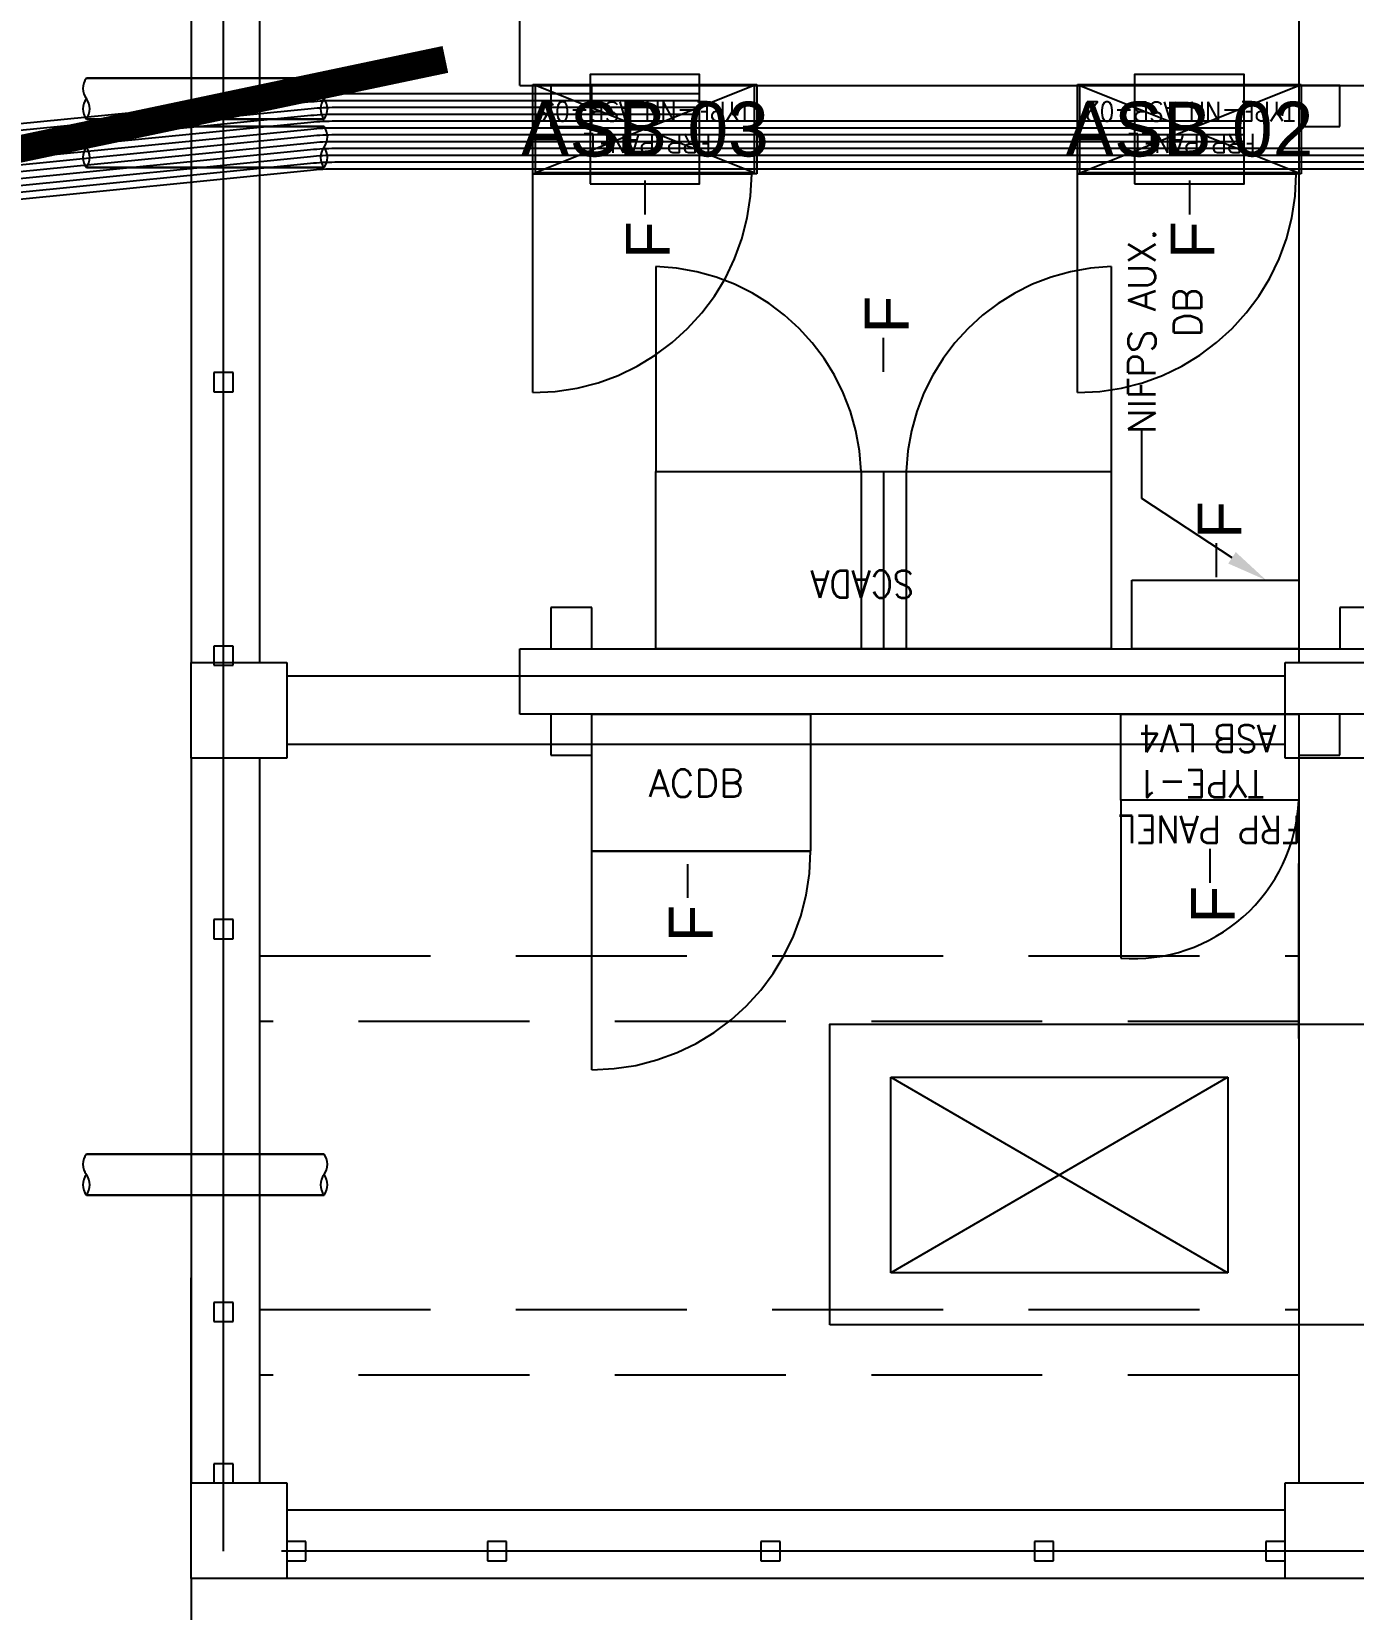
# Model space of a CAD drawing. Header units: metres. Extents: x 531689 to 532245, y 2673919 to 2674172.
# Drawn here: x 532006.45 to 532011.28, y 2674031.74 to 2674037.51 of the extents above; entities that cross this region are included whole.
import ezdxf
from ezdxf.enums import TextEntityAlignment as Align

# ---------------------------------------------------------------- set-up
doc = ezdxf.new("R2010")
doc.units = ezdxf.units.M
doc.header["$MEASUREMENT"] = 0
for name, pattern in [('DASHED', [0.75, 0.5, -0.25]), ('DASHED2', [0.375, 0.25, -0.125]), ('HIDDEN', [0.375, 0.25, -0.125]), ('PHANTOM', [63.5, 31.75, -6.35, 6.35, -6.35, 6.35, -6.35])]:
    doc.linetypes.add(name, pattern=pattern)
for name, color, linetype in [('1', 5, 'Continuous'), ('Excavation', 7, 'Continuous'), ('IDT', 7, 'Continuous'), ('LT Cable(AG) INV to LT Panel BL-02', 2, 'Continuous')]:
    doc.layers.add(name, color=color, linetype=linetype)
doc.styles.add('Arial', font='arial.ttf')
doc.styles.add('RomanS', font='romans.shx')
doc.styles.get("Standard").update_dxf_attribs({"font": 'Adani Regular.ttf'})
doc.linetypes.add('FOUNDATION LAYOUT$0$FENCELINE1', pattern='A,6.35,-2.54,[133,ltypeshp.shx,S=2.54,R=0,X=-2.54,Y=0],-2.54,25.4', length=36.83)

# ---------------------------------------------------------------- blocks, each defined once
blk = doc.blocks.new('IDT')
at = {"layer": 'IDT', "color": 8}
for p, q in [((29.552, 18.4101), (29.902, 18.4101)), ((29.902, 18.4101), (29.902, 18.0601)), ((29.902, 18.4101), (33.552, 18.4101)), ((33.552, 18.0601), (33.552, 18.4101)), ((33.552, 18.4101), (33.902, 18.4101)), ((33.902, 18.4101), (33.902, 18.0601)), ((29.902, 18.3453), (29.902, 18.2753)), ((29.972, 18.3453), (29.902, 18.3453)), ((29.972, 18.2753), (29.972, 18.3453)), ((30.7481, 18.3453), (30.7481, 18.2753)), ((30.8181, 18.3453), (30.7481, 18.3453)), ((30.8181, 18.2753), (30.8181, 18.3453)), ((31.7481, 18.3453), (31.7481, 18.2753)), ((31.8181, 18.3453), (31.7481, 18.3453)), ((31.8181, 18.2753), (31.8181, 18.3453)), ((32.7481, 18.3453), (32.7481, 18.2753)), ((32.8181, 18.3453), (32.7481, 18.3453)), ((32.8181, 18.2753), (32.8181, 18.3453)), ((33.482, 18.3453), (33.482, 18.2753)), ((33.552, 18.3453), (33.482, 18.3453)), ((33.552, 18.2753), (33.552, 18.3453)), ((29.902, 18.2753), (29.972, 18.2753)), ((30.7481, 18.2753), (30.8181, 18.2753)), ((31.7481, 18.2753), (31.8181, 18.2753)), ((32.7481, 18.2753), (32.8181, 18.2753)), ((33.482, 18.2753), (33.552, 18.2753)), ((29.902, 18.1601), (33.552, 18.1601)), ((29.902, 18.0601), (29.552, 18.0601)), ((29.852, 15.4101), (29.852, 18.0601)), ((33.902, 18.0601), (33.552, 18.0601)), ((33.652, 15.4101), (33.652, 18.0601)), ((33.7481, 18.0601), (33.7481, 17.9901)), ((33.8181, 18.0601), (33.7481, 18.0601)), ((33.8181, 17.9901), (33.8181, 18.0601)), ((33.902, 15.4101), (33.902, 18.0601)), ((33.7481, 17.9901), (33.8181, 17.9901)), ((33.7481, 17.4703), (33.7481, 17.4003)), ((33.8181, 17.4703), (33.7481, 17.4703)), ((33.8181, 17.4003), (33.8181, 17.4703)), ((33.7481, 17.4003), (33.8181, 17.4003)), ((30.1117, 16.5771), (30.1117, 17.2916)), ((30.1117, 17.2916), (31.3439, 17.2916)), ((31.3439, 16.5771), (30.1117, 17.2916)), ((30.1117, 16.5771), (31.3439, 17.2916)), ((31.3439, 17.2916), (31.3439, 16.5771)), ((31.3439, 16.5771), (30.1117, 16.5771)), ((29.852, 16.4349), (29.852, 15.7954)), ((33.652, 16.1329), (33.652, 16.1329)), ((33.7481, 16.0703), (33.7481, 16.0003)), ((33.8181, 16.0703), (33.7481, 16.0703)), ((33.8181, 16.0003), (33.8181, 16.0703)), ((33.7481, 16.0003), (33.8181, 16.0003)), ((29.552, 15.4101), (29.902, 15.4101)), ((29.902, 15.4101), (29.902, 15.0601)), ((33.552, 15.0601), (33.552, 15.4101)), ((33.552, 15.4101), (33.902, 15.4101)), ((33.902, 15.4101), (33.902, 15.0601)), ((29.702, 15.3997), (29.702, 15.2497)), ((29.852, 15.3997), (29.702, 15.3997)), ((29.852, 15.2497), (29.852, 15.3997)), ((29.902, 15.3601), (33.552, 15.3601)), ((32.4369, 15.3997), (32.4369, 15.2497)), ((32.5869, 15.3997), (32.4369, 15.3997)), ((32.5869, 15.2497), (32.5869, 15.3997)), ((26.802, 15.2497), (32.6992, 15.2497)), ((29.702, 15.2497), (29.852, 15.2497)), ((32.4369, 15.2497), (32.5869, 15.2497)), ((32.6992, 15.2497), (32.6992, 15.0097)), ((29.902, 15.1101), (33.552, 15.1101)), ((33.7481, 15.0703), (33.7481, 15.0003)), ((33.8181, 15.0703), (33.7481, 15.0703)), ((33.8181, 15.0003), (33.8181, 15.0703)), ((32.6992, 15.0097), (26.802, 15.0097)), ((29.902, 15.0601), (29.552, 15.0601)), ((29.702, 15.0097), (29.552, 15.0097)), ((29.702, 14.8597), (29.702, 15.0097)), ((29.852, 12.4101), (29.852, 15.0601)), ((31.2873, 14.3618), (31.2873, 15.0097)), ((31.3698, 14.3618), (31.3698, 15.0097)), ((31.4523, 14.3618), (31.4523, 15.0097)), ((32.4369, 15.0097), (32.4369, 14.8597)), ((32.5869, 15.0097), (32.4369, 15.0097)), ((32.5869, 14.8597), (32.5869, 15.0097)), ((33.902, 15.0601), (33.552, 15.0601)), ((33.652, 12.4101), (33.652, 15.0601)), ((33.902, 12.4101), (33.902, 15.0601)), ((33.7481, 15.0003), (33.8181, 15.0003)), ((29.552, 14.8597), (29.702, 14.8597)), ((32.4369, 14.8597), (32.5869, 14.8597)), ((33.7481, 14.0703), (33.7481, 14.0003)), ((33.8181, 14.0703), (33.7481, 14.0703)), ((33.8181, 14.0003), (33.8181, 14.0703)), ((33.7481, 14.0003), (33.8181, 14.0003)), ((29.843, 13.2732), (30.661, 13.2732)), ((29.843, 12.9462), (29.843, 13.2732)), ((30.661, 13.2732), (30.661, 12.9462)), ((31.8339, 13.2732), (32.6519, 13.2732)), ((31.8339, 12.9462), (31.8339, 13.2732)), ((32.6519, 13.2732), (32.6519, 12.9462)), ((29.852, 12.9497), (29.852, 13.2697)), ((29.852, 13.2697), (30.652, 13.2697)), ((30.652, 13.2697), (29.852, 12.9497)), ((30.652, 12.9497), (29.852, 13.2697)), ((30.652, 13.2697), (30.652, 12.9497)), ((31.8429, 12.9497), (31.8429, 13.2697)), ((31.8429, 13.2697), (32.6429, 13.2697)), ((31.8429, 12.9497), (32.6429, 13.2697)), ((31.8429, 13.2697), (32.6429, 12.9497)), ((32.6429, 13.2697), (32.6429, 12.9497)), ((29.702, 13.0997), (29.702, 12.9497)), ((29.852, 13.0997), (29.702, 13.0997)), ((29.852, 12.9497), (29.852, 13.0997)), ((32.4369, 13.0997), (32.4369, 12.9497)), ((32.5869, 13.0997), (32.4369, 13.0997)), ((32.5869, 12.9497), (32.5869, 13.0997)), ((33.7481, 13.0685), (33.7481, 12.9985)), ((33.8181, 13.0685), (33.7481, 13.0685)), ((33.8181, 12.9985), (33.8181, 13.0685)), ((33.7481, 12.9985), (33.8181, 12.9985)), ((32.6992, 12.9497), (26.802, 12.9497)), ((29.702, 12.9497), (29.852, 12.9497)), ((30.661, 12.9462), (29.843, 12.9462)), ((30.652, 12.9497), (29.852, 12.9497)), ((32.6519, 12.9462), (31.8339, 12.9462)), ((32.6429, 12.9497), (31.8429, 12.9497)), ((32.4369, 12.9497), (32.5869, 12.9497)), ((32.6993, 12.9497), (32.6993, 12.7097))]:
    blk.add_line(p, q, dxfattribs=at)
at = {"layer": 'IDT', "color": 8, "linetype": 'DASHED2', "ltscale": 5}
for p, q in [((32.802, 18.4101), (33.902, 18.4101)), ((33.902, 18.4101), (33.902, 17.3101))]:
    blk.add_line(p, q, dxfattribs=at)
at = {"layer": 'IDT', "color": 8, "linetype": 'PHANTOM', "ltscale": 0.25}
for p, q in [((25.6331, 18.3103), (33.7831, 18.3103)), ((33.7831, 18.3103), (33.7831, 9.1603))]:
    blk.add_line(p, q, dxfattribs=at)
at = {"layer": 'IDT', "color": 8, "linetype": 'HIDDEN', "ltscale": 2.5}
for p, q in [((29.852, 17.6665), (33.652, 17.6665)), ((33.652, 17.4265), (29.852, 17.4265)), ((29.852, 16.3729), (33.652, 16.3729)), ((33.652, 16.1329), (29.852, 16.1329))]:
    blk.add_line(p, q, dxfattribs=at)
at = {"layer": 'IDT', "color": 124}
for p, q in [((34.2845, 17.0079), (33.4155, 17.0079)), ((33.4155, 17.0079), (34.2845, 17.0079)), ((33.4155, 16.8579), (34.2845, 16.8579)), ((34.2845, 16.8579), (33.4155, 16.8579)), ((34.2845, 13.2505), (33.4155, 13.2505)), ((33.4155, 13.2505), (34.2845, 13.2505)), ((33.4155, 13.1005), (34.2845, 13.1005)), ((34.2845, 13.1005), (33.4155, 13.1005)), ((34.2845, 13.0734), (33.4155, 13.0734)), ((33.4155, 13.0734), (34.2845, 13.0734)), ((33.4155, 12.9234), (34.2845, 12.9234)), ((34.2845, 12.9234), (33.4155, 12.9234))]:
    blk.add_line(p, q, dxfattribs=at)
at = {"layer": 'IDT', "color": 8, "linetype": 'DASHED', "ltscale": 5}
for p, q in [((32.4365, 16.5497), (32.4365, 15.7497)), ((30.502, 15.5637), (30.502, 16.1417)), ((32.3927, 15.7497), (31.6365, 15.7497)), ((32.4365, 15.7497), (32.3927, 15.7497)), ((30.5375, 13.6118), (30.5375, 14.3618)), ((32.202, 13.6118), (32.202, 14.3618)), ((30.661, 14.0732), (30.661, 13.2732)), ((32.6519, 14.0732), (32.6519, 13.2732)), ((30.5375, 13.6118), (30.5375, 13.6118)), ((32.202, 13.6118), (32.202, 13.6118)), ((30.6172, 13.2732), (29.861, 13.2732)), ((30.661, 13.2732), (30.6172, 13.2732)), ((32.6081, 13.2732), (31.8519, 13.2732)), ((32.6519, 13.2732), (32.6081, 13.2732))]:
    blk.add_line(p, q, dxfattribs=at)
at = {"layer": 'IDT', "color": 7}
for p, q in [((32.0863, 15.8484), (32.0863, 15.9209)), ((30.177, 15.7932), (30.177, 15.8657)), ((32.0863, 15.7973), (32.0863, 15.8484)), ((30.177, 15.7421), (30.177, 15.7932)), ((31.6365, 15.7486), (32.4369, 15.7497)), ((31.6365, 15.2497), (31.6365, 15.7486)), ((32.4369, 15.7497), (32.4369, 15.2497)), ((29.852, 15.5637), (30.502, 15.5637)), ((29.852, 15.2497), (29.852, 15.5637)), ((30.502, 15.5637), (30.502, 15.2497)), ((30.502, 15.2497), (29.852, 15.2497)), ((32.4369, 15.2497), (31.6365, 15.2497)), ((29.852, 15.0097), (30.462, 15.0097)), ((29.852, 14.7597), (29.852, 15.0097)), ((30.462, 15.0097), (30.462, 14.7597)), ((30.5375, 15.0097), (32.202, 15.0097)), ((30.5375, 14.3618), (30.5375, 15.0097)), ((32.202, 15.0097), (32.202, 14.3618)), ((30.462, 14.7597), (29.852, 14.7597)), ((30.1529, 14.748), (30.1529, 14.6969)), ((30.1529, 14.6969), (30.1529, 14.6243)), ((32.202, 14.3618), (30.5375, 14.3618)), ((31.3698, 13.9969), (31.3698, 13.9457)), ((31.3698, 13.9457), (31.3698, 13.8732)), ((30.252, 13.3493), (30.252, 13.4218)), ((32.2429, 13.3493), (32.2429, 13.4218)), ((30.252, 13.2982), (30.252, 13.3493)), ((32.2429, 13.2982), (32.2429, 13.3493)), ((29.843, 13.2732), (30.661, 13.2732)), ((29.843, 12.9462), (29.843, 13.2732)), ((30.661, 13.2732), (30.661, 12.9462)), ((31.8339, 13.2732), (32.6519, 13.2732)), ((31.8339, 12.9462), (31.8339, 13.2732)), ((32.6519, 13.2732), (32.6519, 12.9462)), ((30.661, 12.9462), (29.843, 12.9462)), ((32.6519, 12.9462), (31.8339, 12.9462))]:
    blk.add_line(p, q, dxfattribs=at)
at = {"layer": 'IDT', "color": 8, "linetype": 'ByBlock', "lineweight": -2, "ltscale": 0.1}
for p, q in [((30.096, 14.6774), (30.426, 14.4611)), ((30.426, 14.4611), (30.426, 14.2072))]:
    blk.add_line(p, q, dxfattribs=at)
at = {"layer": 'IDT', "color": 7, "linetype": 'FOUNDATION LAYOUT$0$FENCELINE1', "ltscale": 0.01}
blk.add_lwpolyline([(33.902, 18.4101), (33.9018, 22.4854), (21.4107, 22.4854)], dxfattribs=at)
at = {"layer": 'IDT', "color": 8}
blk.add_lwpolyline([(31.567, 17.4829), (31.567, 16.3829), (28.767, 16.3829), (28.767, 17.4829)], close=True, dxfattribs=at)
at = {"layer": 'IDT', "color": 124}
for centre, start, end in [((33.4653, 16.9704), 143.02764, 216.97236), ((33.3657, 16.9704), 323.02764, 36.97236), ((34.3344, 16.9704), 143.02764, 216.97236), ((34.2347, 16.9704), 323.02764, 36.97236), ((33.4653, 16.8954), 143.02764, 216.97236), ((34.2347, 16.8954), 323.02764, 36.97236), ((33.4653, 13.213), 143.02764, 216.97236), ((33.3657, 13.213), 323.02764, 36.97236), ((34.3344, 13.213), 143.02764, 216.97236), ((34.2347, 13.213), 323.02764, 36.97236), ((33.4653, 13.138), 143.02764, 216.97236), ((34.2347, 13.138), 323.02764, 36.97236), ((33.4653, 13.0359), 143.02764, 216.97236), ((33.3657, 13.0359), 323.02764, 36.97236), ((34.3344, 13.0359), 143.02764, 216.97236), ((34.2347, 13.0359), 323.02764, 36.97236), ((33.4653, 12.9609), 143.02764, 216.97236), ((34.2347, 12.9609), 323.02764, 36.97236)]:
    blk.add_arc(centre, 0.0624, start, end, dxfattribs=at)
at = {"layer": 'IDT', "color": 8, "linetype": 'DASHED', "ltscale": 5}
for centre, radius, start, end in [((32.4365, 15.7497), 0.8, 90, 180), ((30.4575, 15.5373), 0.606, 85.7856, 177.50336), ((30.512, 14.3876), 0.7761, 271.87815, 358.10123), ((29.6994, 14.7411), 1.4413, 344.74337, 344.78968), ((32.2275, 14.3876), 0.7761, 181.89877, 268.12185), ((30.661, 13.2732), 0.8, 90, 180), ((32.6519, 13.2732), 0.8, 90, 180)]:
    blk.add_arc(centre, radius, start, end, dxfattribs=at)
at = {"layer": 'IDT', "color": 8, "ltscale": 0.1}
blk.add_solid([(30.0823, 14.6565), (29.9705, 14.7597), (30.1097, 14.6983)], dxfattribs=at)
at = {"layer": 'IDT', "color": 7, "style": 'Arial'}
for p in [(31.9951, 16.0827), (30.0858, 16.0139), (30.0617, 14.6072), (31.2786, 13.856), (30.1608, 13.5836), (32.1517, 13.5836)]:
    blk.add_text('F', height=0.16, rotation=270, dxfattribs=at).set_placement(p)
at = {"layer": 'IDT', "color": 7, "style": 'RomanS', "width": 0.9}
for s, height, p in [('FRP PANEL', 0.1, (29.8434, 15.6209)), ('TYPE-1', 0.1, (29.9782, 15.4542)), ('ASB LV4', 0.1, (29.9342, 15.2876)), ('SCADA', 0.1, (31.2586, 14.724)), ('FRP PANEL', 0.07, (30.0088, 13.1269)), ('FRP PANEL', 0.07, (31.9997, 13.1269)), ('TYPE-NN ASB-02', 0.07, (29.8647, 13.0102)), ('TYPE-NN ASB-03', 0.07, (31.8556, 13.0102))]:
    blk.add_text(s, height=height, dxfattribs=at).set_placement(p)
at = {"layer": 'IDT', "color": 7, "ltscale": 0.1, "style": 'RomanS'}
blk.add_text('ACDB', height=0.1, rotation=180, dxfattribs=at).set_placement((32.2286, 15.5521))
at = {"layer": 'IDT', "color": 8, "style": 'RomanS'}
for s, p in [('NIFPS AUX.', (30.376, 14.2243)), (' DB', (30.2093, 13.9386))]:
    blk.add_text(s, height=0.1, rotation=270, dxfattribs=at).set_placement(p)
blk = doc.blocks.new('ASB')
at = {"layer": '1', "color": 5}
blk.add_lwpolyline([(-0.2, -0.2), (0.2, -0.2), (0.2, 0.2), (-0.2, 0.2)], close=True, dxfattribs=at)
at = {"layer": '1', "color": 7}
blk.add_attdef('ID', text='', height=0.2, dxfattribs=at).set_placement((0, 0), align=Align.MIDDLE_CENTER)

msp = doc.modelspace()

# ---------------------------------------------------------------- linework, layer by layer
at = {"layer": 'Excavation', "color": 3, "const_width": 0.1}
msp.add_lwpolyline([(532007.9593, 2674037.4041), (532006.0103, 2674036.994), (532001.9353, 2674036.994), (532001.9554, 2674015.1883)], dxfattribs=at)
at = {"layer": 'LT Cable(AG) INV to LT Panel BL-02', "color": 5}
for points in [[(532008.8884, 2674037.2528), (532007.5565, 2674037.2528, 0.024477), (532007.4685, 2674037.2485), (532006.0915, 2674037.1132, -0.051898), (532005.9062, 2674037.094), (532002.736, 2674037.094, 0.414484), (532001.836, 2674036.1931), (532001.8553, 2674015.3247, 0.083498), (532001.9051, 2674015.0304), (532002.0057, 2674014.7407, -0.083731), (532002.0554, 2674014.4455), (532002.0554, 2673969.8772, -0.414214), (532001.1554, 2673968.9772), (531891.2016, 2673968.9772, -0.414214), (531890.3016, 2673969.8772), (531890.3016, 2673970.1898)], [(532008.8884, 2674037.2778), (532007.5567, 2674037.2778, 0.024427), (532007.4689, 2674037.2735), (532006.0889, 2674037.1382, -0.051898), (532005.9036, 2674037.119), (532002.711, 2674037.119, 0.414484), (532001.811, 2674036.2181), (532001.8303, 2674015.3205, 0.083498), (532001.8801, 2674015.0262), (532001.9807, 2674014.7365, -0.083731), (532002.0304, 2674014.4413), (532002.0304, 2673977.4022, -0.414214), (532001.1304, 2673976.5022), (531988.3776, 2673976.5022, -0.414214), (531987.4776, 2673977.4022), (531987.4776, 2673977.6898)], [(532008.8884, 2674037.2028), (532007.5562, 2674037.2028, 0.024575), (532007.4679, 2674037.1984), (532006.0967, 2674037.0632, -0.051898), (532005.9114, 2674037.044), (532002.7861, 2674037.044, 0.414484), (532001.8861, 2674036.1431), (532001.9053, 2674015.3332, 0.083498), (532001.9551, 2674015.0389), (532002.0557, 2674014.7491, -0.083731), (532002.1054, 2674014.454), (532002.1054, 2673939.8272, -0.414214), (532001.2054, 2673938.9272), (531923.5936, 2673938.9272, -0.414214), (531922.6936, 2673939.8272), (531922.6936, 2673940.1898)], [(532008.8884, 2674037.2278), (532007.5563, 2674037.2278, 0.024526), (532007.4682, 2674037.2235), (532006.0941, 2674037.0882, -0.051898), (532005.9088, 2674037.069), (532002.761, 2674037.069, 0.414484), (532001.861, 2674036.1681), (532001.8803, 2674015.329, 0.083498), (532001.9301, 2674015.0346), (532002.0307, 2674014.7449, -0.083731), (532002.0804, 2674014.4498), (532002.0804, 2673939.8522, -0.414214), (532001.1804, 2673938.9522), (531988.3776, 2673938.9522, -0.414214), (531987.4776, 2673939.8522), (531987.4776, 2673940.1898)], [(532010.8793, 2674037.1778), (532007.556, 2674037.1778, 0.024624), (532007.4675, 2674037.1734), (532006.0993, 2674037.0382, -0.051898), (532005.914, 2674037.019), (532002.8111, 2674037.019, 0.414484), (532001.9111, 2674036.1181), (532001.9303, 2674015.3374, 0.083498), (532001.9801, 2674015.0431), (532002.0807, 2674014.7534, -0.083731), (532002.1304, 2674014.4582), (532002.1304, 2673939.7522, 0.414214), (532003.0304, 2673938.8522), (532145.161, 2673938.8522, 0.414214), (532146.061, 2673939.7522), (532146.061, 2673940.1898)], [(532010.8793, 2674037.1528), (532007.5559, 2674037.1528, 0.024672), (532007.4673, 2674037.1484), (532006.1019, 2674037.0132, -0.051898), (532005.9166, 2674036.994), (532002.8361, 2674036.994, 0.414484), (532001.9361, 2674036.0931), (532001.9553, 2674015.3416, 0.083498), (532002.0051, 2674015.0473), (532002.1057, 2674014.7576, -0.083731), (532002.1554, 2674014.4624), (532002.1554, 2673939.7772, 0.414214), (532003.0554, 2673938.8772), (532047.985, 2673938.8772, 0.414214), (532048.885, 2673939.7772), (532048.885, 2673940.1898)], [(532010.8793, 2674037.1278), (532007.5558, 2674037.1278, 0.024721), (532007.467, 2674037.1234), (532006.1045, 2674036.9882, -0.051898), (532005.9192, 2674036.969), (532002.8611, 2674036.969, 0.414484), (532001.9611, 2674036.0681), (532001.9803, 2674015.3459, 0.083498), (532002.0301, 2674015.0515), (532002.1307, 2674014.7618, -0.083731), (532002.1804, 2674014.4666), (532002.1804, 2673969.8022, 0.414214), (532003.0804, 2673968.9022), (532209.945, 2673968.9022, 0.414214), (532210.845, 2673969.8022), (532210.845, 2673970.1898)], [(532010.8793, 2674037.1028), (532007.5557, 2674037.1028, 0.024769), (532007.4667, 2674037.0984), (532006.1071, 2674036.9632, -0.051898), (532005.9218, 2674036.944), (532002.8862, 2674036.944, 0.414484), (532001.9862, 2674036.0431), (532002.0053, 2674015.3501, 0.083498), (532002.0551, 2674015.0558), (532002.1557, 2674014.766, -0.083731), (532002.2054, 2674014.4708), (532002.2054, 2673969.8272, 0.414214), (532003.1054, 2673968.9272), (532145.161, 2673968.9272, 0.414214), (532146.061, 2673969.8272), (532146.061, 2673970.1898)], [(532013.0363, 2674037.0778), (532007.5557, 2674037.0778, 0.024817), (532007.4665, 2674037.0733), (532006.1098, 2674036.9382, -0.051898), (532005.9244, 2674036.919), (532002.9112, 2674036.919, 0.414484), (532002.0112, 2674036.0181), (532002.0303, 2674015.3543, 0.083498), (532002.0801, 2674015.06), (532002.1807, 2674014.7702, -0.083731), (532002.2304, 2674014.4751), (532002.2304, 2673969.8522, 0.414214), (532003.1304, 2673968.9522), (532047.985, 2673968.9522, 0.414214), (532048.885, 2673969.8522), (532048.885, 2673970.1898)], [(532013.0363, 2674037.0528), (532007.5557, 2674037.0528, 0.024865), (532007.4663, 2674037.0483), (532006.1124, 2674036.9132, -0.051898), (532005.927, 2674036.894), (532002.9362, 2674036.894, 0.414484), (532002.0362, 2674035.9931), (532002.0553, 2674015.3585, 0.083498), (532002.1051, 2674015.0642), (532002.2057, 2674014.7744, -0.083731), (532002.2554, 2674014.4793), (532002.2554, 2674007.3772, 0.414214), (532003.1554, 2674006.4772), (532177.553, 2674006.4772, 0.414214), (532178.453, 2674007.3772), (532178.453, 2674007.6898)], [(532013.0363, 2674037.0278), (532007.5556, 2674037.0278, 0.024913), (532007.4661, 2674037.0233), (532006.115, 2674036.8882, -0.051898), (532005.9296, 2674036.869), (532002.9612, 2674036.869, 0.414484), (532002.0612, 2674035.9681), (532002.0803, 2674015.3628, 0.083498), (532002.1301, 2674015.0684), (532002.2307, 2674014.7786, -0.083731), (532002.2804, 2674014.4835), (532002.2804, 2674007.4022, 0.414214), (532003.1804, 2674006.5022), (532112.769, 2674006.5022, 0.414214), (532113.669, 2674007.4022), (532113.669, 2674007.6898)], [(532013.0363, 2674037.0028), (532007.5557, 2674037.0028, 0.024961), (532007.466, 2674036.9983), (532006.1176, 2674036.8632, -0.051898), (532005.9322, 2674036.844), (532002.9863, 2674036.844, 0.414484), (532002.0863, 2674035.9431), (532002.1053, 2674015.367, 0.083498), (532002.1551, 2674015.0727), (532002.2557, 2674014.7829, -0.083731), (532002.3054, 2674014.4877), (532002.3054, 2674007.4272, 0.414214), (532003.2054, 2674006.5272), (532047.985, 2674006.5272, 0.414214), (532048.885, 2674007.4272), (532048.885, 2674007.6898)]]:
    msp.add_lwpolyline(points, format="xyb", dxfattribs=at)

# ---------------------------------------------------------------- block references
at = {"layer": '1'}
for p, values in [((532008.6884, 2674037.1492), {'ID': 'ASB 03'}), ((532010.6793, 2674037.1492), {'ID': 'ASB 02'})]:
    msp.add_blockref('ASB', p, dxfattribs=at).add_auto_attribs(values)
at = {"layer": 'IDT', "color": 8, "rotation": 180}
msp.add_blockref('IDT', (532040.9313, 2674050.2589), dxfattribs=at)

doc.saveas('drawing.dxf')
